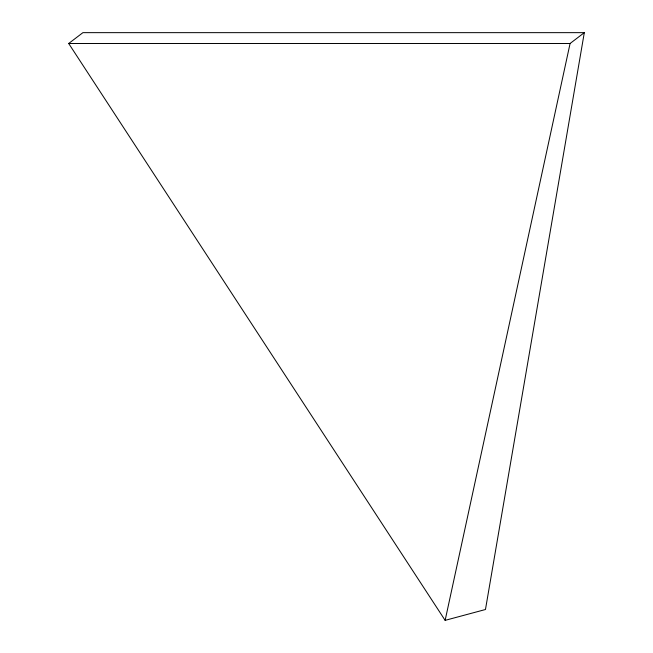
<?xml version="1.0" encoding="UTF-8"?>
<svg xmlns="http://www.w3.org/2000/svg" width="653" height="653" viewBox="0 0 653 653"><rect width="100%" height="100%" fill="white"/><g stroke="black" fill="none" stroke-linecap="round" stroke-linejoin="round"><path stroke-width="0.98" d="M584.304 32.65L485.465 609.51L445.134 620.35L68.696 43.49L82.915 32.65L584.304 32.65L570.085 43.49L68.696 43.49M445.134 620.35L570.085 43.49"/></g></svg>
